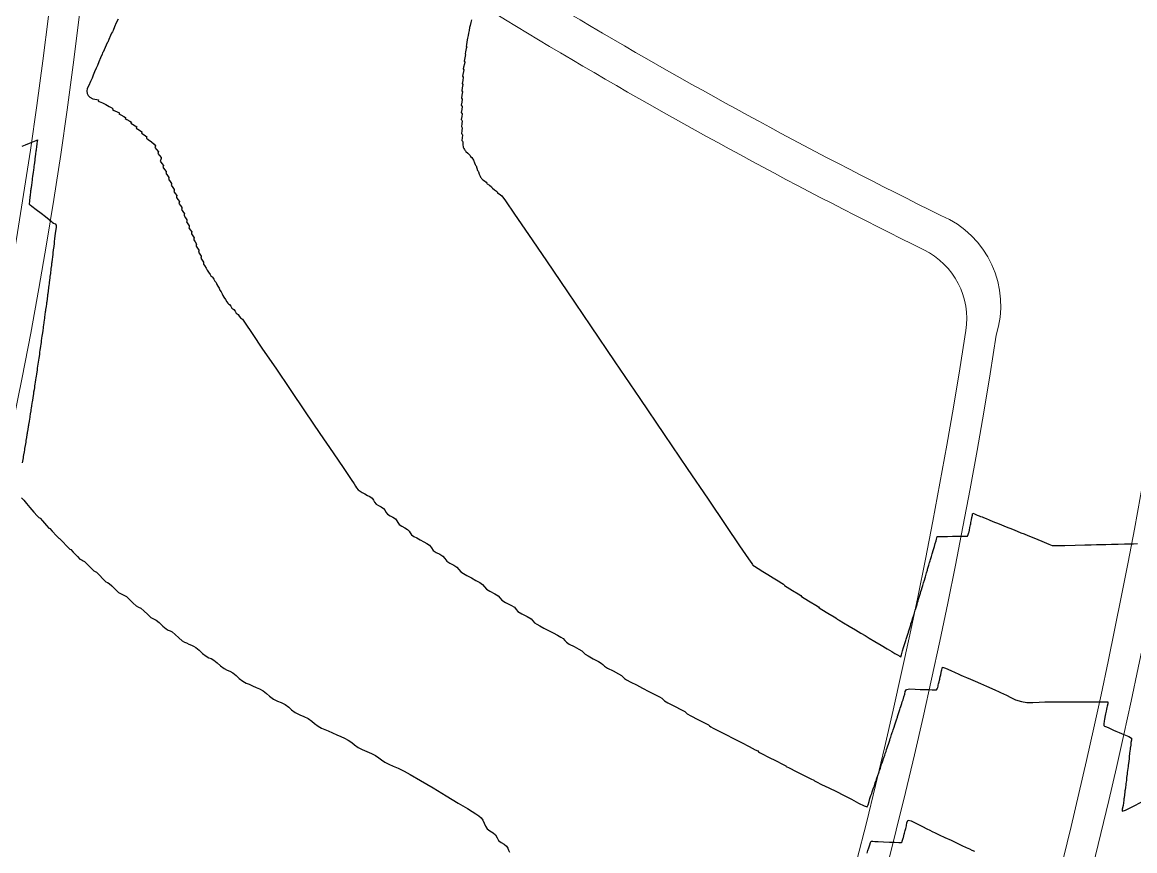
# Model space of a CAD drawing. Header units: millimetres. Extents: x 340454 to 342791, y 6993867 to 6995092.
# Drawn here: x 341895.4 to 341967.9, y 6994464.2 to 6994518.2 of the extents above; entities that cross this region are included whole.
import ezdxf

# ---------------------------------------------------------------- set-up
doc = ezdxf.new("R2010")
doc.units = ezdxf.units.MM
doc.header["$LTSCALE"] = 10
for name, color, linetype in [('T-HM-CURVA_INTERMEDIARIA', 45, 'Continuous'), ('URB-Calçadas', 2, 'Continuous'), ('URB-Quadras', 3, 'Continuous')]:
    doc.layers.add(name, color=color, linetype=linetype)

msp = doc.modelspace()

# ---------------------------------------------------------------- linework, layer by layer
at = {"layer": 'T-HM-CURVA_INTERMEDIARIA', "color": 45, "linetype": 'Continuous', "lineweight": -3, "flags": 128}
for points, elevation in [([(341901.65, 6994518.395), (341901.537, 6994518.139), (341901.424, 6994517.881), (341901.328, 6994517.66), (341901.284, 6994517.561), (341901.229, 6994517.487), (341901.162, 6994517.332), (341901.042, 6994517.053), (341900.976, 6994516.9), (341900.932, 6994516.841), (341900.866, 6994516.685), (341900.746, 6994516.401), (341900.681, 6994516.246), (341900.647, 6994516.201), (341900.606, 6994516.102), (341900.511, 6994515.873), (341900.397, 6994515.599), (341900.303, 6994515.378), (341900.223, 6994515.191), (341900.124, 6994514.959), (341900.029, 6994514.732), (341899.954, 6994514.551), (341899.862, 6994514.325), (341899.744, 6994514.077), (341899.645, 6994513.875), (341899.607, 6994513.696), (341899.631, 6994513.542), (341899.693, 6994513.419), (341899.802, 6994513.306), (341900.012, 6994513.209), (341900.261, 6994513.149), (341900.382, 6994513.125), (341900.344, 6994513.063), (341900.429, 6994513.022), (341900.626, 6994512.931), (341900.851, 6994512.82), (341901.064, 6994512.704), (341901.241, 6994512.603), (341901.315, 6994512.557), (341901.285, 6994512.502), (341901.404, 6994512.444), (341901.625, 6994512.339), (341901.744, 6994512.28), (341901.711, 6994512.213), (341901.823, 6994512.154), (341902.031, 6994512.049), (341902.144, 6994511.989), (341902.109, 6994511.913), (341902.215, 6994511.853), (341902.412, 6994511.747), (341902.519, 6994511.687), (341902.482, 6994511.603), (341902.584, 6994511.543), (341902.771, 6994511.437), (341902.873, 6994511.376), (341902.835, 6994511.285), (341902.933, 6994511.224), (341903.111, 6994511.118), (341903.208, 6994511.056), (341903.19, 6994511.008), (341903.171, 6994510.96), (341903.349, 6994510.845), (341903.528, 6994510.73), (341903.509, 6994510.679), (341903.491, 6994510.628), (341903.617, 6994510.548), (341903.833, 6994510.398), (341904.003, 6994510.235), (341904.083, 6994510.136), (341904.065, 6994510.079), (341904.046, 6994510.022), (341904.16, 6994509.887), (341904.274, 6994509.752), (341904.256, 6994509.694), (341904.238, 6994509.635), (341904.349, 6994509.501), (341904.46, 6994509.366), (341904.446, 6994509.307), (341904.425, 6994509.247), (341904.405, 6994509.19), (341904.392, 6994509.134), (341904.5, 6994508.996), (341904.608, 6994508.858), (341904.592, 6994508.8), (341904.576, 6994508.743), (341904.682, 6994508.605), (341904.788, 6994508.468), (341904.773, 6994508.409), (341904.757, 6994508.351), (341904.861, 6994508.214), (341904.964, 6994508.077), (341904.949, 6994508.017), (341904.935, 6994507.958), (341905.036, 6994507.821), (341905.138, 6994507.685), (341905.123, 6994507.624), (341905.109, 6994507.564), (341905.209, 6994507.428), (341905.308, 6994507.292), (341905.295, 6994507.231), (341905.281, 6994507.17), (341905.379, 6994507.034), (341905.476, 6994506.898), (341905.463, 6994506.837), (341905.45, 6994506.775), (341905.546, 6994506.64), (341905.642, 6994506.505), (341905.63, 6994506.443), (341905.618, 6994506.38), (341905.712, 6994506.246), (341905.806, 6994506.11), (341905.794, 6994506.048), (341905.783, 6994505.985), (341905.875, 6994505.851), (341905.968, 6994505.716), (341905.957, 6994505.653), (341905.946, 6994505.589), (341906.037, 6994505.455), (341906.128, 6994505.321), (341906.118, 6994505.257), (341906.107, 6994505.194), (341906.197, 6994505.06), (341906.287, 6994504.926), (341906.277, 6994504.862), (341906.267, 6994504.798), (341906.355, 6994504.664), (341906.444, 6994504.531), (341906.434, 6994504.466), (341906.425, 6994504.402), (341906.512, 6994504.269), (341906.6, 6994504.136), (341906.591, 6994504.071), (341906.582, 6994504.006), (341906.668, 6994503.873), (341906.754, 6994503.74), (341906.746, 6994503.675), (341906.737, 6994503.61), (341906.822, 6994503.478), (341906.907, 6994503.345), (341906.9, 6994503.28), (341906.892, 6994503.214), (341906.976, 6994503.082), (341907.06, 6994502.95), (341907.052, 6994502.884), (341907.045, 6994502.818), (341907.127, 6994502.685), (341907.211, 6994502.555), (341907.213, 6994502.493), (341907.215, 6994502.431), (341907.274, 6994502.332), (341907.379, 6994502.169), (341907.46, 6994502.039), (341907.541, 6994501.912), (341907.639, 6994501.755), (341907.7, 6994501.66), (341907.749, 6994501.617), (341907.798, 6994501.574), (341907.878, 6994501.45), (341907.957, 6994501.325), (341907.998, 6994501.276), (341908.036, 6994501.228), (341908.056, 6994501.17), (341908.076, 6994501.111), (341908.156, 6994500.986), (341908.236, 6994500.861), (341908.256, 6994500.803), (341908.276, 6994500.744), (341908.356, 6994500.62), (341908.436, 6994500.496), (341908.457, 6994500.437), (341908.479, 6994500.378), (341908.539, 6994500.282), (341908.637, 6994500.131), (341908.73, 6994499.983), (341908.793, 6994499.889), (341908.852, 6994499.847), (341908.911, 6994499.805), (341908.989, 6994499.686), (341909.067, 6994499.566), (341909.128, 6994499.523), (341909.188, 6994499.48), (341909.265, 6994499.362), (341909.344, 6994499.244), (341909.405, 6994499.2), (341909.466, 6994499.157), (341909.544, 6994499.04), (341909.622, 6994498.923), (341909.684, 6994498.879), (341909.746, 6994498.835), (341909.917, 6994498.584), (341910.378, 6994497.906), (341911.065, 6994496.896), (341911.913, 6994495.647), (341912.86, 6994494.253), (341913.841, 6994492.808), (341914.792, 6994491.406), (341915.649, 6994490.143), (341916.35, 6994489.11), (341916.83, 6994488.403), (341917.025, 6994488.116), (341917.111, 6994487.972), (341917.177, 6994487.857), (341917.283, 6994487.734), (341917.418, 6994487.629), (341917.555, 6994487.555), (341917.725, 6994487.461), (341917.9, 6994487.363), (341918.047, 6994487.282), (341918.187, 6994487.175), (341918.287, 6994487.048), (341918.348, 6994486.928), (341918.448, 6994486.802), (341918.607, 6994486.694), (341918.777, 6994486.61), (341918.935, 6994486.504), (341919.033, 6994486.38), (341919.095, 6994486.263), (341919.194, 6994486.139), (341919.359, 6994486.028), (341919.542, 6994485.937), (341919.706, 6994485.829), (341919.804, 6994485.707), (341919.866, 6994485.593), (341919.964, 6994485.472), (341920.136, 6994485.359), (341920.333, 6994485.26), (341920.503, 6994485.149), (341920.6, 6994485.03), (341920.662, 6994484.919), (341920.759, 6994484.801), (341920.912, 6994484.691), (341921.098, 6994484.59), (341921.326, 6994484.465), (341921.562, 6994484.334), (341921.761, 6994484.224), (341921.921, 6994484.111), (341922.049, 6994483.943), (341922.177, 6994483.775), (341922.37, 6994483.652), (341922.611, 6994483.528), (341922.803, 6994483.407), (341922.929, 6994483.244), (341923.056, 6994483.081), (341923.257, 6994482.955), (341923.515, 6994482.822), (341923.715, 6994482.698), (341923.839, 6994482.54), (341923.964, 6994482.382), (341924.135, 6994482.267), (341924.371, 6994482.139), (341924.658, 6994481.983), (341924.955, 6994481.819), (341925.21, 6994481.68), (341925.388, 6994481.562), (341925.511, 6994481.411), (341925.634, 6994481.261), (341925.863, 6994481.122), (341926.177, 6994480.959), (341926.403, 6994480.823), (341926.524, 6994480.678), (341926.644, 6994480.534), (341926.883, 6994480.391), (341927.218, 6994480.217), (341927.455, 6994480.077), (341927.572, 6994479.938), (341927.69, 6994479.799), (341927.94, 6994479.652), (341928.297, 6994479.467), (341928.544, 6994479.323), (341928.659, 6994479.19), (341928.773, 6994479.058), (341928.908, 6994478.971), (341929.118, 6994478.857), (341929.381, 6994478.719), (341929.673, 6994478.562), (341929.975, 6994478.399), (341930.257, 6994478.249), (341930.486, 6994478.125), (341930.625, 6994478.036), (341930.734, 6994477.914), (341930.843, 6994477.792), (341931.033, 6994477.681), (341931.349, 6994477.515), (341931.664, 6994477.351), (341931.847, 6994477.244), (341931.952, 6994477.13), (341932.057, 6994477.015), (341932.252, 6994476.902), (341932.591, 6994476.725), (341932.927, 6994476.551), (341933.116, 6994476.443), (341933.216, 6994476.336), (341933.316, 6994476.228), (341933.518, 6994476.114), (341933.879, 6994475.927), (341934.239, 6994475.741), (341934.434, 6994475.632), (341934.528, 6994475.532), (341934.623, 6994475.433), (341934.767, 6994475.349), (341935.046, 6994475.203), (341935.408, 6994475.016), (341935.802, 6994474.81), (341936.211, 6994474.596), (341936.604, 6994474.392), (341936.909, 6994474.231), (341937.057, 6994474.147), (341937.141, 6994474.062), (341937.224, 6994473.977), (341937.45, 6994473.856), (341937.892, 6994473.628), (341938.331, 6994473.402), (341938.55, 6994473.285), (341938.626, 6994473.209), (341938.703, 6994473.134), (341938.937, 6994473.009), (341939.408, 6994472.769), (341939.876, 6994472.53), (341940.105, 6994472.41), (341940.172, 6994472.344), (341940.24, 6994472.278), (341940.395, 6994472.195), (341940.749, 6994472.015), (341941.219, 6994471.777), (341941.723, 6994471.521), (341942.245, 6994471.255), (341942.755, 6994470.996), (341943.145, 6994470.797), (341943.309, 6994470.711), (341943.358, 6994470.665), (341943.408, 6994470.618), (341943.589, 6994470.525), (341944.005, 6994470.316), (341944.497, 6994470.068), (341944.911, 6994469.86), (341945.088, 6994469.77), (341945.126, 6994469.735), (341945.164, 6994469.7), (341945.353, 6994469.605), (341945.795, 6994469.385), (341946.319, 6994469.124), (341946.759, 6994468.905), (341946.945, 6994468.812), (341946.996, 6994468.766), (341947.128, 6994468.7), (341947.465, 6994468.534), (341947.925, 6994468.308), (341948.425, 6994468.062), (341948.883, 6994467.836), (341949.399, 6994467.569), (341949.872, 6994467.313), (341950.237, 6994467.129), (341950.425, 6994467.076), (341950.504, 6994467.21), (341950.548, 6994467.431), (341950.613, 6994467.621), (341950.678, 6994467.808), (341950.708, 6994467.896), (341950.727, 6994467.949), (341950.763, 6994468.056), (341950.83, 6994468.25), (341950.868, 6994468.36), (341950.896, 6994468.445), (341950.96, 6994468.632), (341951.027, 6994468.825), (341951.046, 6994468.883), (341951.066, 6994468.94), (341951.124, 6994469.111), (341951.185, 6994469.291), (341951.209, 6994469.363), (341951.234, 6994469.436), (341951.287, 6994469.591), (341951.343, 6994469.756), (341951.372, 6994469.844), (341951.402, 6994469.932), (341951.449, 6994470.071), (341951.5, 6994470.222), (341951.534, 6994470.325), (341951.569, 6994470.428), (341951.61, 6994470.551), (341951.656, 6994470.688), (341951.696, 6994470.808), (341951.735, 6994470.925), (341951.774, 6994471.04), (341951.812, 6994471.155), (341951.859, 6994471.295), (341951.901, 6994471.422), (341951.934, 6994471.522), (341951.967, 6994471.621), (341952.018, 6994471.776), (341952.066, 6994471.919), (341952.094, 6994472.004), (341952.122, 6994472.088), (341952.177, 6994472.257), (341952.23, 6994472.416), (341952.253, 6994472.486), (341952.276, 6994472.556), (341952.336, 6994472.739), (341952.393, 6994472.914), (341952.411, 6994472.968), (341952.429, 6994473.023), (341952.494, 6994473.22), (341952.556, 6994473.412), (341952.582, 6994473.491), (341952.618, 6994473.603), (341952.683, 6994473.802), (341952.718, 6994473.91), (341952.734, 6994473.959), (341952.762, 6994474.046), (341952.822, 6994474.23), (341952.879, 6994474.408), (341952.911, 6994474.594), (341952.982, 6994474.726), (341953.199, 6994474.755), (341953.549, 6994474.735), (341953.872, 6994474.715), (341954.091, 6994474.713), (341954.268, 6994474.71), (341954.45, 6994474.708), (341954.655, 6994474.706), (341954.826, 6994474.704), (341954.9, 6994474.704), (341954.953, 6994474.696), (341954.986, 6994474.753), (341955.004, 6994474.8), (341955.023, 6994474.858), (341955.042, 6994474.927), (341955.061, 6994474.997), (341955.083, 6994475.084), (341955.111, 6994475.207), (341955.141, 6994475.334), (341955.154, 6994475.389), (341955.167, 6994475.443), (341955.188, 6994475.536), (341955.219, 6994475.667), (341955.254, 6994475.818), (341955.279, 6994475.923), (341955.297, 6994476.001), (341955.308, 6994476.087), (341955.337, 6994476.177), (341955.528, 6994476.105), (341955.885, 6994475.945), (341956.167, 6994475.817), (341956.348, 6994475.738), (341956.53, 6994475.658), (341956.685, 6994475.59), (341956.9, 6994475.496), (341957.163, 6994475.38), (341957.46, 6994475.25), (341957.809, 6994475.098), (341958.191, 6994474.931), (341958.539, 6994474.779), (341958.785, 6994474.672), (341958.97, 6994474.591), (341959.118, 6994474.527), (341959.303, 6994474.446), (341959.507, 6994474.338), (341959.773, 6994474.192), (341960.098, 6994474.042), (341960.482, 6994473.925), (341960.836, 6994473.879), (341961.224, 6994473.872), (341961.621, 6994473.886), (341962, 6994473.905), (341962.335, 6994473.914), (341962.658, 6994473.912), (341962.909, 6994473.911), (341963.16, 6994473.909), (341963.482, 6994473.908), (341963.822, 6994473.907), (341964.115, 6994473.907), (341964.421, 6994473.906), (341964.799, 6994473.906), (341965.24, 6994473.912), (341965.652, 6994473.922), (341965.962, 6994473.924), (341966.1, 6994473.904), (341966.094, 6994473.777), (341966.05, 6994473.641), (341966.03, 6994473.538), (341966.01, 6994473.435), (341965.986, 6994473.311), (341965.954, 6994473.143), (341965.91, 6994472.916), (341965.881, 6994472.77), (341965.865, 6994472.685), (341965.852, 6994472.605), (341965.842, 6994472.532), (341965.834, 6994472.469), (341965.831, 6994472.418), (341965.832, 6994472.366), (341965.888, 6994472.336), (341965.957, 6994472.305), (341966.113, 6994472.235), (341966.3, 6994472.152), (341966.467, 6994472.078), (341966.628, 6994472.005), (341966.829, 6994471.915), (341967.134, 6994471.792), (341967.463, 6994471.657), (341967.642, 6994471.551), (341967.647, 6994471.418), (341967.607, 6994471.261), (341967.587, 6994471.095), (341967.564, 6994470.903), (341967.552, 6994470.806), (341967.541, 6994470.717), (341967.52, 6994470.539), (341967.496, 6994470.349), (341967.488, 6994470.279), (341967.479, 6994470.209), (341967.461, 6994470.059), (341967.44, 6994469.892), (341967.428, 6994469.796), (341967.416, 6994469.7), (341967.401, 6994469.578), (341967.383, 6994469.433), (341967.367, 6994469.307), (341967.352, 6994469.191), (341967.339, 6994469.083), (341967.325, 6994468.974), (341967.305, 6994468.819), (341967.288, 6994468.683), (341967.277, 6994468.598), (341967.266, 6994468.513), (341967.244, 6994468.337), (341967.223, 6994468.174), (341967.215, 6994468.113), (341967.207, 6994468.051), (341967.181, 6994467.854), (341967.157, 6994467.666), (341967.147, 6994467.589), (341967.137, 6994467.51), (341967.115, 6994467.341), (341967.09, 6994467.157), (341967.033, 6994466.927), (341967.041, 6994466.785), (341967.26, 6994466.865), (341967.734, 6994467.101), (341968.314, 6994467.405)], 713), ([(341924.67, 6994518.35), (341924.62, 6994518.169), (341924.575, 6994517.984), (341924.543, 6994517.836), (341924.505, 6994517.652), (341924.467, 6994517.468), (341924.439, 6994517.322), (341924.405, 6994517.141), (341924.364, 6994516.912), (341924.331, 6994516.719), (341924.319, 6994516.637), (341924.352, 6994516.592), (341924.324, 6994516.474), (341924.272, 6994516.257), (341924.244, 6994516.138), (341924.281, 6994516.088), (341924.255, 6994515.972), (341924.207, 6994515.761), (341924.182, 6994515.645), (341924.221, 6994515.59), (341924.198, 6994515.476), (341924.153, 6994515.27), (341924.13, 6994515.156), (341924.172, 6994515.096), (341924.15, 6994514.985), (341924.109, 6994514.784), (341924.087, 6994514.672), (341924.132, 6994514.608), (341924.093, 6994514.401), (341924.054, 6994514.192), (341924.101, 6994514.124), (341924.065, 6994513.921), (341924.029, 6994513.717), (341924.078, 6994513.644), (341924.045, 6994513.445), (341924.011, 6994513.245), (341924.063, 6994513.169), (341924.032, 6994512.973), (341924.001, 6994512.776), (341924.054, 6994512.696), (341924.026, 6994512.504), (341923.997, 6994512.311), (341924.052, 6994512.228), (341924.026, 6994512.039), (341924, 6994511.849), (341924.028, 6994511.806), (341924.056, 6994511.763), (341924.032, 6994511.577), (341924.008, 6994511.39), (341924.037, 6994511.345), (341924.066, 6994511.3), (341924.044, 6994511.117), (341924.022, 6994510.934), (341924.052, 6994510.888), (341924.081, 6994510.841), (341924.061, 6994510.661), (341924.041, 6994510.48), (341924.071, 6994510.433), (341924.101, 6994510.385), (341924.106, 6994510.219), (341924.112, 6994510.052), (341924.141, 6994510.003), (341924.173, 6994509.954), (341924.203, 6994509.906), (341924.234, 6994509.858), (341924.263, 6994509.81), (341924.293, 6994509.764), (341924.417, 6994509.655), (341924.54, 6994509.546), (341924.57, 6994509.499), (341924.6, 6994509.452), (341924.68, 6994509.366), (341924.798, 6994509.209), (341924.866, 6994509.03), (341924.896, 6994508.92), (341924.927, 6994508.871), (341924.958, 6994508.823), (341925.007, 6994508.679), (341925.056, 6994508.536), (341925.088, 6994508.487), (341925.119, 6994508.438), (341925.171, 6994508.296), (341925.222, 6994508.155), (341925.254, 6994508.105), (341925.286, 6994508.056), (341925.32, 6994508.003), (341925.349, 6994507.958), (341925.396, 6994507.925), (341925.507, 6994507.847), (341925.625, 6994507.762), (341925.656, 6994507.714), (341925.688, 6994507.666), (341925.826, 6994507.567), (341925.964, 6994507.469), (341925.995, 6994507.421), (341926.027, 6994507.374), (341926.165, 6994507.275), (341926.303, 6994507.177), (341926.335, 6994507.129), (341926.367, 6994507.082), (341926.47, 6994507.019), (341926.643, 6994506.885), (341926.868, 6994506.562), (341927.464, 6994505.69), (341928.374, 6994504.354), (341929.54, 6994502.639), (341930.905, 6994500.63), (341932.412, 6994498.41), (341934.004, 6994496.064), (341935.623, 6994493.678), (341937.212, 6994491.335), (341938.714, 6994489.119), (341940.072, 6994487.117), (341941.228, 6994485.411), (341942.126, 6994484.087), (341942.708, 6994483.229), (341942.916, 6994482.921), (341942.952, 6994482.865), (341942.99, 6994482.811), (341943.089, 6994482.748), (341943.322, 6994482.604), (341943.633, 6994482.413), (341943.966, 6994482.208), (341944.306, 6994481.998), (341944.634, 6994481.796), (341944.882, 6994481.642), (341944.985, 6994481.577), (341945.016, 6994481.533), (341945.047, 6994481.489), (341945.216, 6994481.385), (341945.577, 6994481.164), (341945.938, 6994480.944), (341946.106, 6994480.841), (341946.159, 6994480.766), (341946.334, 6994480.659), (341946.711, 6994480.431), (341947.087, 6994480.204), (341947.26, 6994480.098), (341947.305, 6994480.036), (341947.486, 6994479.927), (341947.878, 6994479.692), (341948.27, 6994479.457), (341948.449, 6994479.349), (341948.485, 6994479.301), (341948.598, 6994479.234), (341948.883, 6994479.064), (341949.267, 6994478.837), (341949.675, 6994478.594), (341950.015, 6994478.392), (341950.289, 6994478.229), (341950.569, 6994478.064), (341950.923, 6994477.853), (341951.339, 6994477.605), (341951.725, 6994477.374), (341952.04, 6994477.187), (341952.237, 6994477.069), (341952.406, 6994476.966), (341952.547, 6994476.88), (341952.614, 6994476.847), (341952.638, 6994476.906), (341952.656, 6994476.979), (341952.683, 6994477.065), (341952.738, 6994477.239), (341952.803, 6994477.447), (341952.87, 6994477.66), (341952.926, 6994477.838), (341952.95, 6994477.916), (341952.972, 6994477.986), (341953.033, 6994478.183), (341953.097, 6994478.385), (341953.112, 6994478.435), (341953.127, 6994478.485), (341953.184, 6994478.666), (341953.242, 6994478.855), (341953.262, 6994478.92), (341953.282, 6994478.985), (341953.333, 6994479.15), (341953.387, 6994479.324), (341953.412, 6994479.404), (341953.437, 6994479.485), (341953.483, 6994479.634), (341953.532, 6994479.794), (341953.561, 6994479.889), (341953.59, 6994479.985), (341953.631, 6994480.118), (341953.676, 6994480.264), (341953.709, 6994480.375), (341953.743, 6994480.485), (341953.779, 6994480.603), (341953.819, 6994480.735), (341953.859, 6994480.868), (341953.895, 6994480.986), (341953.928, 6994481.095), (341953.962, 6994481.205), (341954.006, 6994481.352), (341954.046, 6994481.486), (341954.075, 6994481.581), (341954.104, 6994481.676), (341954.152, 6994481.837), (341954.197, 6994481.988), (341954.221, 6994482.067), (341954.245, 6994482.147), (341954.297, 6994482.323), (341954.347, 6994482.489), (341954.366, 6994482.554), (341954.386, 6994482.619), (341954.442, 6994482.808), (341954.496, 6994482.99), (341954.511, 6994483.041), (341954.526, 6994483.09), (341954.553, 6994483.182), (341954.61, 6994483.374), (341954.665, 6994483.562), (341954.686, 6994483.631), (341954.726, 6994483.768), (341954.804, 6994484.034), (341954.861, 6994484.227), (341954.913, 6994484.405), (341954.943, 6994484.507), (341954.962, 6994484.603), (341954.994, 6994484.683), (341955.115, 6994484.694), (341955.368, 6994484.693), (341955.67, 6994484.693), (341955.991, 6994484.698), (341956.305, 6994484.703), (341956.537, 6994484.707), (341956.786, 6994484.712), (341956.912, 6994484.714), (341956.962, 6994484.706), (341956.993, 6994484.756), (341957.013, 6994484.813), (341957.03, 6994484.872), (341957.048, 6994484.941), (341957.062, 6994485), (341957.084, 6994485.098), (341957.117, 6994485.262), (341957.154, 6994485.439), (341957.169, 6994485.514), (341957.184, 6994485.589), (341957.202, 6994485.676), (341957.222, 6994485.775), (341957.254, 6994485.933), (341957.282, 6994486.072), (341957.292, 6994486.141), (341957.308, 6994486.198), (341957.411, 6994486.162), (341957.598, 6994486.085), (341957.725, 6994486.032), (341957.817, 6994485.995), (341957.908, 6994485.957), (341958.004, 6994485.918), (341958.173, 6994485.85), (341958.376, 6994485.768), (341958.614, 6994485.672), (341959.014, 6994485.51), (341959.476, 6994485.324), (341959.901, 6994485.153), (341960.191, 6994485.036), (341960.444, 6994484.934), (341960.645, 6994484.853), (341960.899, 6994484.75), (341961.276, 6994484.596), (341961.799, 6994484.382), (341962.266, 6994484.192), (341962.471, 6994484.108), (341962.558, 6994484.092), (341962.777, 6994484.096), (341963.308, 6994484.108), (341963.975, 6994484.124), (341964.604, 6994484.138), (341965.02, 6994484.147), (341965.359, 6994484.155), (341965.628, 6994484.161), (341965.968, 6994484.169), (341966.341, 6994484.178), (341966.775, 6994484.19), (341967.184, 6994484.201), (341967.483, 6994484.209), (341967.777, 6994484.218), (341968.024, 6994484.226)], 714), ([(341895.41, 6994510.125), (341895.623, 6994510.21), (341895.989, 6994510.357), (341896.21, 6994510.446), (341896.319, 6994510.492), (341896.395, 6994510.52), (341896.382, 6994510.423), (341896.366, 6994510.29), (341896.336, 6994510.054), (341896.318, 6994509.917), (341896.311, 6994509.858), (341896.303, 6994509.799), (341896.28, 6994509.622), (341896.253, 6994509.412), (341896.239, 6994509.303), (341896.224, 6994509.194), (341896.205, 6994509.048), (341896.187, 6994508.907), (341896.173, 6994508.803), (341896.159, 6994508.7), (341896.143, 6994508.574), (341896.12, 6994508.401), (341896.086, 6994508.153), (341896.064, 6994507.986), (341896.052, 6994507.896), (341896.035, 6994507.775), (341896.006, 6994507.559), (341895.99, 6994507.442), (341895.983, 6994507.391), (341895.975, 6994507.33), (341895.967, 6994507.268), (341895.959, 6994507.211), (341895.951, 6994507.146), (341895.942, 6994507.077), (341895.931, 6994506.995), (341895.925, 6994506.939), (341895.918, 6994506.886), (341895.911, 6994506.824), (341895.903, 6994506.758), (341895.896, 6994506.694), (341895.89, 6994506.632), (341895.885, 6994506.578), (341895.877, 6994506.495), (341895.87, 6994506.398), (341895.869, 6994506.337), (341895.923, 6994506.303), (341896.044, 6994506.208), (341896.321, 6994505.992), (341896.633, 6994505.748), (341896.922, 6994505.522), (341897.162, 6994505.333), (341897.286, 6994505.235), (341897.367, 6994505.171), (341897.448, 6994505.108), (341897.544, 6994505.046), (341897.624, 6994504.969), (341897.617, 6994504.819), (341897.578, 6994504.58), (341897.56, 6994504.424), (341897.542, 6994504.272), (341897.52, 6994504.084), (341897.499, 6994503.906), (341897.482, 6994503.765), (341897.46, 6994503.588), (341897.433, 6994503.362), (341897.41, 6994503.173), (341897.4, 6994503.092), (341897.394, 6994503.04), (341897.379, 6994502.925), (341897.353, 6994502.713), (341897.339, 6994502.596), (341897.331, 6994502.53), (341897.322, 6994502.461), (341897.307, 6994502.346), (341897.281, 6994502.138), (341897.267, 6994502.021), (341897.256, 6994501.937), (341897.242, 6994501.825), (341897.216, 6994501.625), (341897.202, 6994501.511), (341897.189, 6994501.413), (341897.163, 6994501.209), (341897.136, 6994501.002), (341897.129, 6994500.946), (341897.121, 6994500.889), (341897.096, 6994500.693), (341897.07, 6994500.493), (341897.061, 6994500.429), (341897.053, 6994500.365), (341897.028, 6994500.176), (341897.002, 6994499.983), (341896.993, 6994499.913), (341896.983, 6994499.842), (341896.959, 6994499.66), (341896.934, 6994499.474), (341896.923, 6994499.396), (341896.913, 6994499.318), (341896.889, 6994499.144), (341896.865, 6994498.965), (341896.853, 6994498.88), (341896.841, 6994498.794), (341896.818, 6994498.628), (341896.794, 6994498.456), (341896.781, 6994498.363), (341896.768, 6994498.271), (341896.746, 6994498.112), (341896.723, 6994497.947), (341896.709, 6994497.847), (341896.695, 6994497.747), (341896.674, 6994497.596), (341896.651, 6994497.439), (341896.636, 6994497.331), (341896.621, 6994497.224), (341896.6, 6994497.08), (341896.579, 6994496.93), (341896.562, 6994496.815), (341896.545, 6994496.7), (341896.526, 6994496.564), (341896.505, 6994496.421), (341896.487, 6994496.299), (341896.469, 6994496.177), (341896.45, 6994496.049), (341896.43, 6994495.913), (341896.411, 6994495.78), (341896.392, 6994495.653), (341896.373, 6994495.529), (341896.355, 6994495.404), (341896.334, 6994495.263), (341896.314, 6994495.13), (341896.296, 6994495.013), (341896.278, 6994494.896), (341896.256, 6994494.748), (341896.234, 6994494.606), (341896.218, 6994494.497), (341896.201, 6994494.388), (341896.177, 6994494.232), (341896.154, 6994494.083), (341896.139, 6994493.981), (341896.123, 6994493.88), (341896.098, 6994493.717), (341896.073, 6994493.559), (341896.059, 6994493.466), (341896.044, 6994493.372), (341896.017, 6994493.201), (341895.991, 6994493.036), (341895.978, 6994492.95), (341895.964, 6994492.864), (341895.936, 6994492.686), (341895.908, 6994492.512), (341895.896, 6994492.434), (341895.883, 6994492.356), (341895.853, 6994492.17), (341895.824, 6994491.989), (341895.813, 6994491.919), (341895.801, 6994491.849), (341895.77, 6994491.655), (341895.739, 6994491.465), (341895.729, 6994491.403), (341895.719, 6994491.341), (341895.686, 6994491.14), (341895.653, 6994490.942), (341895.644, 6994490.888), (341895.635, 6994490.834), (341895.6, 6994490.624), (341895.566, 6994490.418), (341895.551, 6994490.326), (341895.532, 6994490.211), (341895.497, 6994490.008), (341895.478, 6994489.895), (341895.466, 6994489.819), (341895.445, 6994489.701), (341895.409, 6994489.488)], 712), ([(341895.359, 6994487.214), (341895.504, 6994487.043), (341895.686, 6994486.83), (341895.91, 6994486.571), (341896.168, 6994486.278), (341896.388, 6994486.03), (341896.483, 6994485.924), (341896.528, 6994485.899), (341896.576, 6994485.873), (341896.723, 6994485.708), (341896.996, 6994485.404), (341897.146, 6994485.237), (341897.214, 6994485.2), (341897.364, 6994485.036), (341897.637, 6994484.736), (341897.79, 6994484.57), (341897.835, 6994484.545), (341897.881, 6994484.521), (341898.032, 6994484.358), (341898.305, 6994484.063), (341898.461, 6994483.897), (341898.519, 6994483.866), (341898.577, 6994483.835), (341898.731, 6994483.674), (341899.003, 6994483.385), (341899.162, 6994483.219), (341899.232, 6994483.18), (341899.304, 6994483.144), (341899.379, 6994483.107), (341899.454, 6994483.065), (341899.616, 6994482.901), (341899.893, 6994482.616), (341900.063, 6994482.446), (341900.153, 6994482.399), (341900.244, 6994482.352), (341900.409, 6994482.189), (341900.681, 6994481.912), (341900.857, 6994481.741), (341900.963, 6994481.686), (341901.069, 6994481.631), (341901.238, 6994481.468), (341901.503, 6994481.201), (341901.686, 6994481.028), (341901.806, 6994480.961), (341901.933, 6994480.902), (341902.064, 6994480.843), (341902.197, 6994480.768), (341902.378, 6994480.601), (341902.638, 6994480.345), (341902.838, 6994480.165), (341902.989, 6994480.088), (341903.142, 6994480.012), (341903.332, 6994479.841), (341903.583, 6994479.597), (341903.785, 6994479.419), (341903.958, 6994479.332), (341904.132, 6994479.245), (341904.327, 6994479.076), (341904.57, 6994478.841), (341904.777, 6994478.663), (341904.915, 6994478.588), (341905.033, 6994478.542), (341905.172, 6994478.468), (341905.37, 6994478.299), (341905.605, 6994478.074), (341905.817, 6994477.896), (341905.969, 6994477.808), (341906.099, 6994477.752), (341906.262, 6994477.68), (341906.426, 6994477.605), (341906.56, 6994477.545), (341906.717, 6994477.452), (341906.926, 6994477.281), (341907.157, 6994477.066), (341907.381, 6994476.885), (341907.56, 6994476.789), (341907.712, 6994476.729), (341907.891, 6994476.633), (341908.104, 6994476.463), (341908.324, 6994476.26), (341908.553, 6994476.08), (341908.752, 6994475.973), (341908.921, 6994475.907), (341909.121, 6994475.801), (341909.338, 6994475.632), (341909.545, 6994475.442), (341909.779, 6994475.262), (341909.997, 6994475.138), (341910.181, 6994475.058), (341910.412, 6994474.956), (341910.651, 6994474.849), (341910.855, 6994474.76), (341911.097, 6994474.625), (341911.326, 6994474.452), (341911.515, 6994474.281), (341911.765, 6994474.096), (341912.033, 6994473.957), (341912.26, 6994473.869), (341912.526, 6994473.732), (341912.767, 6994473.556), (341912.945, 6994473.396), (341913.186, 6994473.22), (341913.476, 6994473.073), (341913.744, 6994472.966), (341914.029, 6994472.822), (341914.266, 6994472.652), (341914.442, 6994472.498), (341914.678, 6994472.328), (341914.896, 6994472.209), (341915.105, 6994472.113), (341915.334, 6994472.017), (341915.611, 6994471.893), (341915.902, 6994471.763), (341916.162, 6994471.65), (341916.401, 6994471.541), (341916.63, 6994471.417), (341916.865, 6994471.255), (341917.041, 6994471.107), (341917.276, 6994470.944), (341917.539, 6994470.812), (341917.844, 6994470.681), (341918.146, 6994470.553), (341918.404, 6994470.424), (341918.632, 6994470.269), (341918.802, 6994470.129), (341919.031, 6994469.974), (341919.274, 6994469.853), (341919.562, 6994469.732), (341919.896, 6994469.59), (341920.276, 6994469.407), (341920.677, 6994469.181), (341921.342, 6994468.791), (341922.161, 6994468.305), (341923.019, 6994467.792), (341923.804, 6994467.319), (341924.404, 6994466.957), (341924.705, 6994466.771), (341924.95, 6994466.62), (341925.149, 6994466.492), (341925.295, 6994466.367), (341925.403, 6994466.197), (341925.487, 6994466.005), (341925.572, 6994465.811), (341925.683, 6994465.637), (341925.852, 6994465.507), (341926.065, 6994465.381), (341926.235, 6994465.25), (341926.332, 6994465.062), (341926.429, 6994464.875), (341926.59, 6994464.749), (341926.788, 6994464.633), (341926.95, 6994464.506), (341927.026, 6994464.376), (341927.065, 6994464.254), (341927.141, 6994464.124)], 712), ([(341950.422, 6994464.064), (341950.478, 6994464.222), (341950.545, 6994464.41), (341950.602, 6994464.593), (341950.647, 6994464.747), (341950.694, 6994464.83), (341950.802, 6994464.839), (341950.93, 6994464.82), (341951.135, 6994464.812), (341951.5, 6994464.797), (341951.874, 6994464.782), (341952.209, 6994464.769), (341952.49, 6994464.758), (341952.611, 6994464.753), (341952.665, 6994464.745), (341952.698, 6994464.8), (341952.717, 6994464.847), (341952.736, 6994464.902), (341952.755, 6994464.961), (341952.774, 6994465.025), (341952.79, 6994465.082), (341952.818, 6994465.184), (341952.845, 6994465.289), (341952.864, 6994465.359), (341952.884, 6994465.435), (341952.911, 6994465.539), (341952.943, 6994465.659), (341952.989, 6994465.835), (341953.013, 6994466.052), (341953.088, 6994466.214), (341953.289, 6994466.16), (341953.651, 6994465.986), (341954.04, 6994465.783), (341954.319, 6994465.639), (341954.512, 6994465.548), (341954.665, 6994465.475), (341954.857, 6994465.384), (341955.121, 6994465.26), (341955.496, 6994465.082), (341955.897, 6994464.893), (341956.237, 6994464.732), (341956.591, 6994464.565), (341956.883, 6994464.428), (341957.084, 6994464.334), (341957.249, 6994464.256), (341957.415, 6994464.178)], 712)]:
    msp.add_lwpolyline(points, dxfattribs=dict(at, elevation=elevation))
at = {"layer": 'URB-Calçadas', "lineweight": 0}
for points in [[(341827.146, 6994357.511, 0.674455), (341829.743, 6994350.432), (341886.536, 6994344.823, 0.027308), (341894.942, 6994344.783, 0.314642), (341900.382, 6994348.375, 0.109349), (341958.834, 6994497.792, 0.387106), (341955.234, 6994505.6, -0.038911), (341909.32, 6994532.857, 0.617633), (341898.03, 6994527.356, -0.153932)], [(342030.871, 6994471.397, -0.054115), (342002.687, 6994379.198, -0.255968), (341999.448, 6994376.721, -0.014786), (341999.448, 6994376.721, 0.065399), (341941.632, 6994359.359, -0.012603), (341924.891, 6994352.202, -0.781596), (341919.797, 6994358.441, 0.092263), (341968.613, 6994489.507, -0.522743), (341978.321, 6994495.258, 0.035962), (342025.291, 6994480.087, -0.399929)]]:
    msp.add_lwpolyline(points, format="xyb", close=True, dxfattribs=at)
at = {"layer": 'URB-Quadras', "color": 252, "lineweight": 0}
for points in [[(341829.989, 6994352.92, -0.607091), (341828.669, 6994356.214, 0.15394), (341900.022, 6994527.177, -0.57716), (341907.881, 6994530.813, 0.038911), (341954.128, 6994503.357, -0.328035), (341956.858, 6994498.1, -0.109349), (341898.721, 6994349.489, -0.236826), (341894.818, 6994347.28, -0.027145), (341886.733, 6994347.315), (341829.989, 6994352.92)], [(342000.032, 6994379.351), (342000.032, 6994379.351, 0.066411), (341940.6, 6994361.635, -0.012609), (341923.967, 6994354.524, -0.717736), (341921.512, 6994357.412, 0.092263), (341970.584, 6994489.163, -0.477696), (341977.384, 6994492.94, 0.035962), (342024.695, 6994477.659, -0.399067), (342028.416, 6994471.865, -0.054624), (342000.032, 6994379.351, 0.054458)]]:
    msp.add_lwpolyline(points, format="xyb", dxfattribs=at)

doc.saveas('drawing.dxf')
